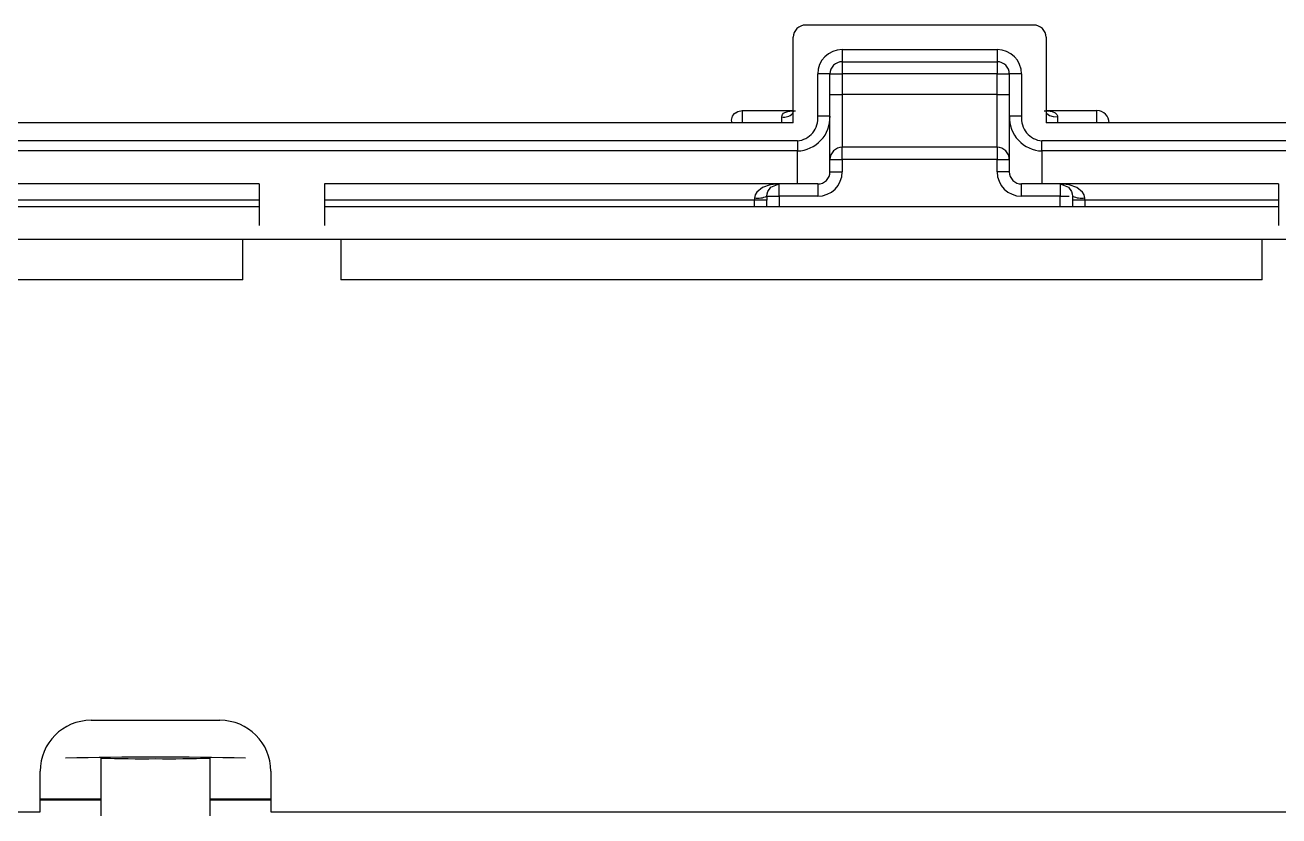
# Model space of a CAD drawing. Extents: x -3.1 to 16.8, y 0.7 to 10.7.
# Drawn here: x 12.65 to 14.188, y 9.73 to 10.7 of the extents above; entities that cross this region are included whole.
import ezdxf

# ---------------------------------------------------------------- set-up
doc = ezdxf.new("R2010")
doc.units = 0
doc.layers.get('0').update_dxf_attribs({"linetype": 'CONTINUOUS'})

msp = doc.modelspace()

# ---------------------------------------------------------------- linework, layer by layer
at = {"color": 7, "linetype": 'CONTINUOUS'}
for p, q in [((13.8871, 10.6999), (13.6071, 10.6999)), ((13.5921, 10.5799), (13.5921, 10.6849)), ((13.9021, 10.6849), (13.9021, 10.5799)), ((13.6521, 10.6699), (13.8421, 10.6699)), ((13.6521, 10.6699), (13.6521, 10.6549)), ((13.8421, 10.6699), (13.8421, 10.6549)), ((13.6521, 10.6549), (13.8421, 10.6549)), ((13.6521, 10.6549), (13.6521, 10.6399)), ((13.8421, 10.6549), (13.8421, 10.6399)), ((13.6221, 10.5882), (13.6221, 10.6399)), ((13.6371, 10.6399), (13.6221, 10.6399)), ((13.6371, 10.5882), (13.6371, 10.6399)), ((13.6371, 10.6399), (13.6415, 10.6399)), ((13.6415, 10.6399), (13.6521, 10.6399)), ((13.6521, 10.6399), (13.6521, 10.6149)), ((13.8421, 10.6399), (13.6521, 10.6399)), ((13.8421, 10.6399), (13.8528, 10.6399)), ((13.8421, 10.6149), (13.8421, 10.6399)), ((13.8528, 10.6399), (13.8571, 10.6399)), ((13.8571, 10.6399), (13.8571, 10.5882)), ((13.8721, 10.6399), (13.8571, 10.6399)), ((13.8721, 10.6399), (13.8721, 10.5882)), ((13.6371, 10.6149), (13.6521, 10.6149)), ((13.6521, 10.6149), (13.6521, 10.5499)), ((13.8421, 10.6149), (13.6521, 10.6149)), ((13.8421, 10.5499), (13.8421, 10.6149)), ((13.8421, 10.6149), (13.8571, 10.6149)), ((13.5296, 10.5949), (13.5296, 10.5905)), ((13.5296, 10.5949), (13.5919, 10.5949)), ((13.5296, 10.5905), (13.5296, 10.5799)), ((13.5781, 10.5799), (13.5781, 10.5871)), ((13.5921, 10.5939), (13.5911, 10.5914)), ((13.6371, 10.5882), (13.6221, 10.5882)), ((13.6371, 10.5199), (13.6371, 10.5882)), ((13.8571, 10.5882), (13.8571, 10.5199)), ((13.8721, 10.5882), (13.8571, 10.5882)), ((13.9024, 10.5949), (13.9646, 10.5949)), ((13.9161, 10.5871), (13.9161, 10.5799)), ((13.9646, 10.5799), (13.9646, 10.5949)), ((13.5921, 10.5799), (12.3621, 10.5799)), ((14.7221, 10.5799), (13.9021, 10.5799)), ((13.5971, 10.5577), (12.3571, 10.5577)), ((13.5971, 10.5577), (13.5971, 10.5454)), ((14.7271, 10.5577), (13.8971, 10.5577)), ((13.8971, 10.5454), (13.8971, 10.5577)), ((13.5971, 10.5454), (12.3571, 10.5454)), ((13.5971, 10.5049), (13.5971, 10.5454)), ((13.6371, 10.5349), (13.6521, 10.5349)), ((13.8421, 10.5499), (13.6521, 10.5499)), ((13.6521, 10.5349), (13.6521, 10.5499)), ((13.6521, 10.5349), (13.6521, 10.5199)), ((13.8421, 10.5349), (13.6521, 10.5349)), ((13.8421, 10.5499), (13.8421, 10.5349)), ((13.8421, 10.5349), (13.8528, 10.5349)), ((13.8421, 10.5199), (13.8421, 10.5349)), ((13.8528, 10.5349), (13.8571, 10.5349)), ((13.8971, 10.5454), (13.8971, 10.5049)), ((14.7271, 10.5454), (13.8971, 10.5454)), ((13.6371, 10.5199), (13.6521, 10.5199)), ((13.8571, 10.5199), (13.8421, 10.5199)), ((12.9371, 10.5049), (12.3571, 10.5049)), ((12.9371, 10.5049), (12.9371, 10.4539)), ((13.5971, 10.5049), (13.0171, 10.5049)), ((13.0171, 10.5049), (13.0171, 10.4539)), ((13.5746, 10.5005), (13.5746, 10.5049)), ((13.6221, 10.5049), (13.6221, 10.4899)), ((13.8721, 10.4899), (13.8721, 10.5049)), ((14.1871, 10.5049), (13.8971, 10.5049)), ((13.9196, 10.5049), (13.9196, 10.4899)), ((14.1871, 10.5049), (14.1871, 10.4539)), ((13.5596, 10.4899), (13.5596, 10.4849)), ((13.5596, 10.4899), (13.5746, 10.4899)), ((13.5746, 10.4899), (13.5746, 10.5005)), ((13.6221, 10.4899), (13.5746, 10.4899)), ((13.5746, 10.4899), (13.5746, 10.4774)), ((13.9196, 10.4899), (13.8721, 10.4899)), ((13.9196, 10.4899), (13.9303, 10.4899)), ((13.9196, 10.4774), (13.9196, 10.4899)), ((13.9346, 10.4899), (13.9346, 10.4849)), ((11.7671, 10.4774), (12.9371, 10.4774)), ((12.9371, 10.4849), (12.4096, 10.4849)), ((13.5446, 10.4849), (13.0171, 10.4849)), ((13.0171, 10.4774), (14.1871, 10.4774)), ((13.5446, 10.4877), (13.5446, 10.4849)), ((13.5596, 10.4849), (13.5446, 10.4849)), ((13.5446, 10.4774), (13.5446, 10.4849)), ((13.5596, 10.4774), (13.5596, 10.4849)), ((13.9496, 10.4849), (13.9346, 10.4849)), ((13.9346, 10.4849), (13.9346, 10.4774)), ((13.9496, 10.4849), (13.9496, 10.4877)), ((14.1871, 10.4849), (13.9496, 10.4849)), ((13.9496, 10.4849), (13.9496, 10.4774)), ((11.7871, 10.4374), (12.9171, 10.4374)), ((12.9171, 10.3874), (12.9171, 10.4374)), ((12.9171, 10.4374), (13.0371, 10.4374)), ((13.0371, 10.4374), (13.0371, 10.3874)), ((13.0371, 10.4374), (14.1671, 10.4374)), ((14.1671, 10.3874), (14.1671, 10.4374)), ((14.1671, 10.4374), (14.2871, 10.4374)), ((12.9171, 10.3874), (11.7871, 10.3874)), ((14.1671, 10.3874), (13.0371, 10.3874)), ((12.7308, 9.8469), (12.8888, 9.8469)), ((12.7429, 9.8005), (12.7429, 9.7296)), ((12.8768, 9.7296), (12.8768, 9.8005)), ((12.6683, 9.7347), (12.6683, 9.7844)), ((12.9513, 9.7844), (12.9513, 9.7347)), ((12.7429, 9.75), (12.6683, 9.75)), ((12.6683, 9.7495), (12.7429, 9.7495)), ((12.9513, 9.75), (12.8768, 9.75)), ((12.8768, 9.7495), (12.9513, 9.7495)), ((11.3175, 9.7347), (12.6683, 9.7347)), ((12.9513, 9.7347), (14.6368, 9.7347))]:
    msp.add_line(p, q, dxfattribs=at)
for points in [[(13.5209, 10.5917), (13.5239, 10.5937), (13.5296, 10.5949)], [(13.5781, 10.5871), (13.5784, 10.5888), (13.579, 10.5903), (13.5801, 10.5916), (13.5816, 10.5926), (13.5854, 10.5939), (13.5904, 10.5945), (13.5947, 10.5946)], [(13.8998, 10.5946), (13.9044, 10.5945), (13.9095, 10.5937), (13.9132, 10.5923), (13.9154, 10.5901), (13.916, 10.5887), (13.9161, 10.5871)], [(13.9032, 10.5914), (13.9032, 10.5913), (13.9062, 10.5891), (13.9108, 10.5876), (13.9161, 10.5871)], [(13.5746, 10.5049), (13.5638, 10.5037), (13.5545, 10.5004), (13.5475, 10.495), (13.5454, 10.4914), (13.5446, 10.4877)], [(13.5596, 10.4899), (13.5599, 10.4929), (13.5609, 10.4958), (13.5646, 10.501), (13.5746, 10.5049)], [(13.9196, 10.5049), (13.9297, 10.501), (13.9334, 10.4958), (13.9343, 10.4929), (13.9346, 10.4899)], [(13.9496, 10.4877), (13.9489, 10.4914), (13.9468, 10.495), (13.9398, 10.5004), (13.9304, 10.5037), (13.9196, 10.5049)]]:
    msp.add_lwpolyline(points, dxfattribs=at)
for centre, radius, start, end in [((13.6071, 10.6849), 0.015, 90, 180), ((13.8871, 10.6849), 0.015, 0, 90), ((13.6521, 10.6399), 0.03, 90.0001, 179.9995), ((13.8421, 10.6399), 0.03, 0.0001, 89.9995), ((13.6521, 10.6399), 0.015, 90, 180), ((13.8421, 10.6399), 0.015, 0, 90), ((13.5261, 10.5833), 0.0101, 121.888, 199.4907), ((13.5806, 10.6015), 0.0146, 260.1484, 315.9886), ((13.5959, 10.5867), 0.0413, 271.7925, 2.0876), ((13.5945, 10.5854), 0.0278, 275.5445, 5.8047), ((13.8984, 10.5867), 0.0413, 177.8967, 268.2232), ((13.8998, 10.5854), 0.0278, 174.1942, 264.4567), ((13.9646, 10.5799), 0.015, 45, 90), ((13.9646, 10.5799), 0.015, 0, 45), ((13.6521, 10.5349), 0.015, 90, 180), ((13.8421, 10.5349), 0.015, 0, 90), ((13.6221, 10.5199), 0.015, 270, 360), ((13.6221, 10.5199), 0.03, 270.0002, 359.9996), ((13.8721, 10.5199), 0.03, 180.0002, 269.9996), ((13.8721, 10.5199), 0.015, 180, 270), ((13.6096, 9.5067), 0.9983, 89.2826, 90.7174), ((13.8846, 9.5066), 0.9984, 89.2826, 90.7174), ((13.5483, 10.5156), 0.0281, 262.4879, 293.7723), ((13.946, 10.5156), 0.0281, 246.2276, 277.5121), ((12.7308, 9.7844), 0.0625, 90, 180), ((12.8888, 9.7844), 0.0625, 0, 90), ((12.8098, 4.718), 5.0837, 88.7575, 91.2425), ((12.7931, 11.7177), 1.9179, 268.5002, 270.4998), ((12.8266, 11.7177), 1.9179, 269.5002, 271.4998)]:
    msp.add_arc(centre, radius, start, end, dxfattribs=at)

doc.saveas('drawing.dxf')
